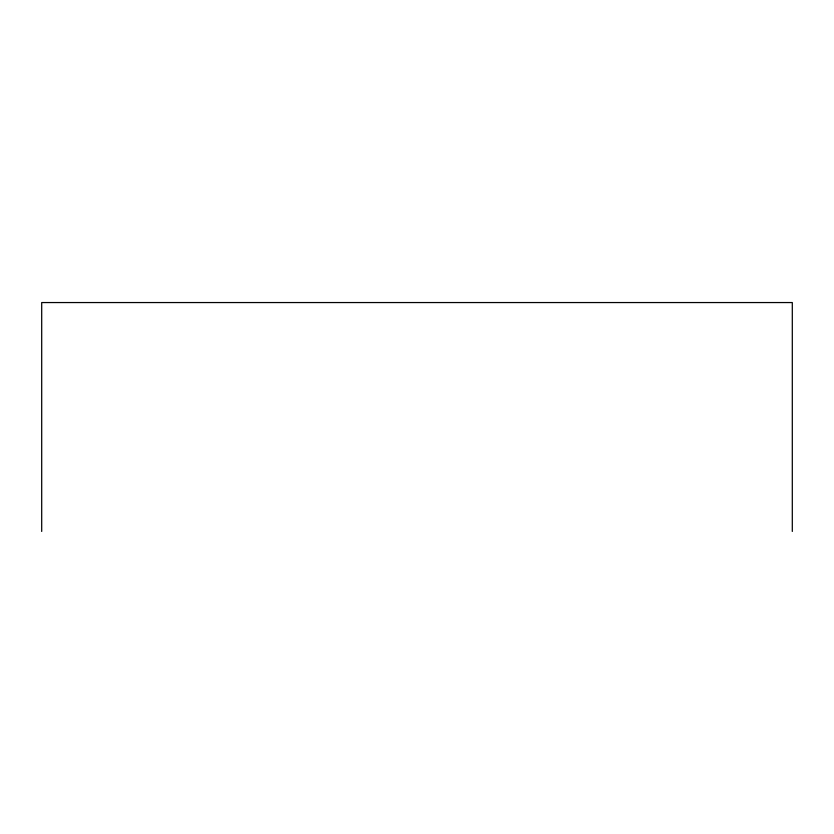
<?xml version="1.0" encoding="UTF-8"?>
<svg xmlns="http://www.w3.org/2000/svg" width="834" height="834" viewBox="0 0 834 834"><rect width="100%" height="100%" fill="white"/><g stroke="black" fill="none" stroke-linecap="round" stroke-linejoin="round"><path stroke-width="1.25" d="M792.3 531.446L792.3 302.554L41.7 302.554L41.7 531.446"/></g></svg>
